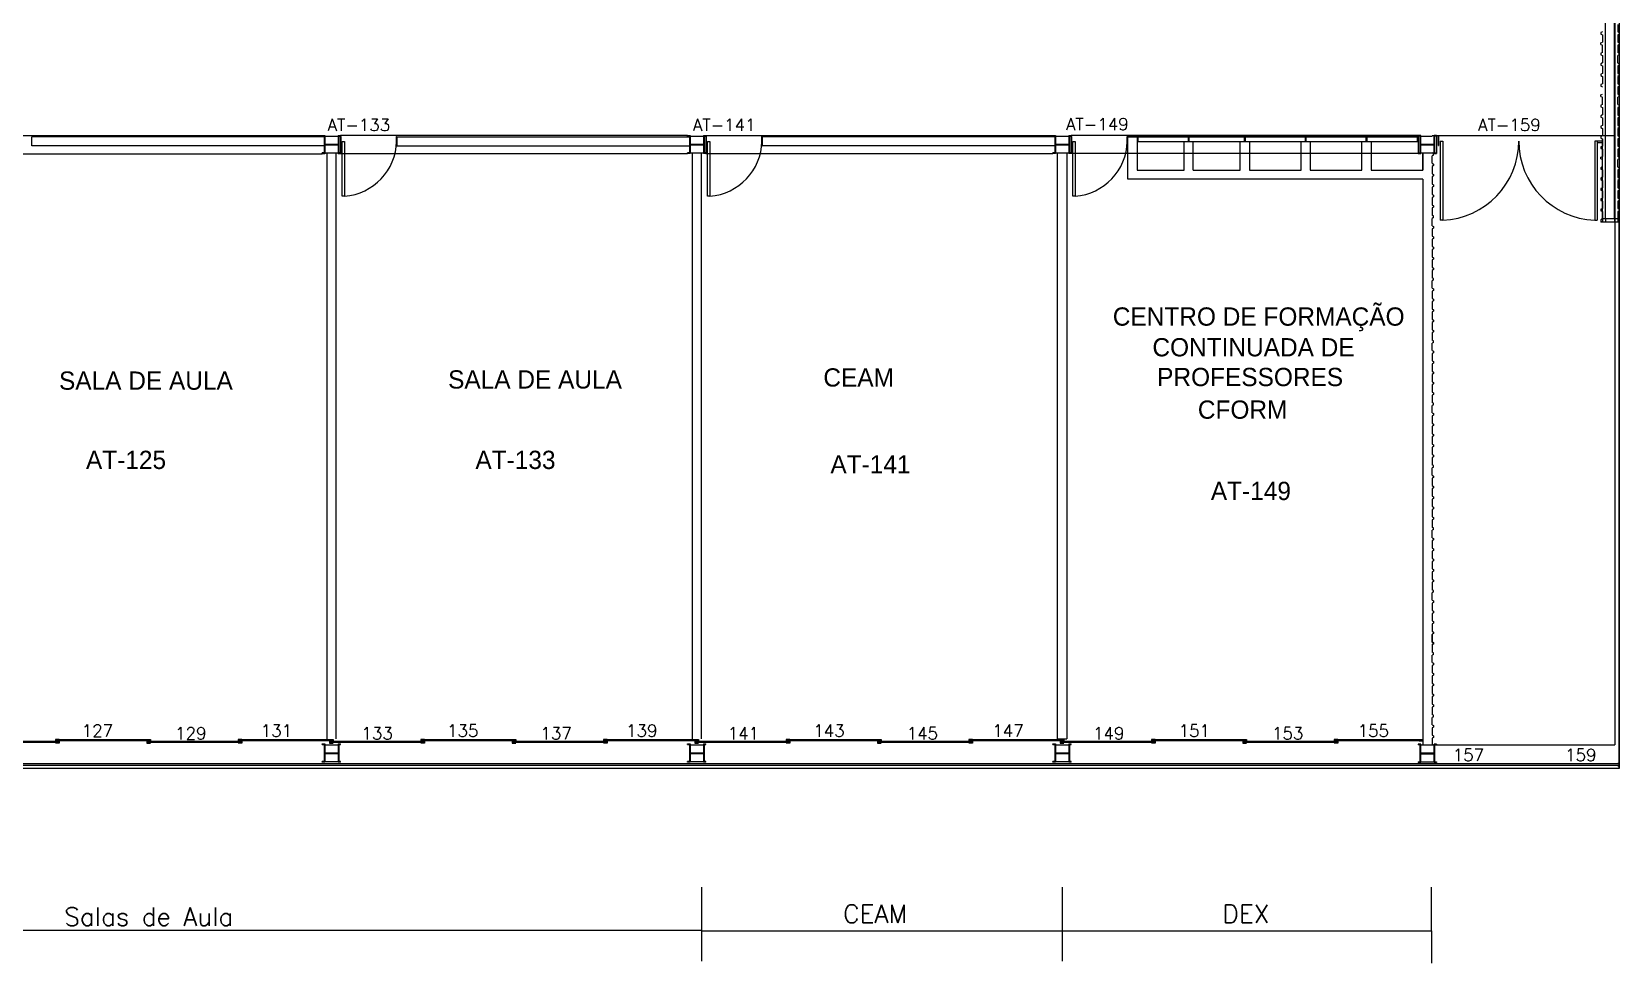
# Model space of a CAD drawing. Header units: millimetres. Extents: x 3509 to 3629, y 975 to 1006.
# Drawn here: x 3603.08 to 3629.16, y 975.06 to 990.36 of the extents above; entities that cross this region are included whole.
import ezdxf
from ezdxf.enums import TextEntityAlignment as Align

# ---------------------------------------------------------------- set-up
doc = ezdxf.new("R2010")
doc.units = ezdxf.units.MM
for name, color, linetype in [('3', 2, 'Continuous'), ('ENDEREÇO', 2, 'Continuous'), ('MATRIZ', 2, 'Continuous'), ('MATRIZ-1', 1, 'Continuous'), ('NMOD', 2, 'Continuous'), ('TEXTO-CENTRO-CUSTO', 2, 'Continuous')]:
    doc.layers.add(name, color=color, linetype=linetype)
doc.styles.add('FONTE', font='FONTE.shx', dxfattribs={"height": 0.4})
doc.styles.add('ROMANS', font='simplex.shx', dxfattribs={"height": 0.3})
doc.styles.add('UNB-100', font='simplex.shx', dxfattribs={"height": 0.2})
doc.dimstyles.new('1', dxfattribs={"dimtxt": 0.3, "dimasz": 0.18, "dimexe": 0.5, "dimexo": 1, "dimgap": 0.08, "dimtad": 1, "dimdec": 4, "dimzin": 12, "dimdsep": 46, "dimtxsty": 'ROMANS', "dimblk1": 'NONE', "dimblk2": 'NONE', "dimsah": 1, "dimcen": 0, "dimclrd": 2, "dimclre": 2, "dimclrt": 2, "dimadec": 0, "dimazin": 0, "dimtfac": 1, "dimtdec": 4, "dimtofl": 0, "dimtmove": 2, "dimatfit": 3, "dimldrblk": 'NONE', "dimfxl": 1, "dimtolj": 1, "dimtzin": 4, "dimarcsym": 0})

# ---------------------------------------------------------------- blocks, each defined once
blk = doc.blocks.new('*D24')
at = {"layer": 'DEFPOINTS', "color": 0, "linetype": 'Continuous', "transparency": 16777216}
for p in [(3595.931, 977.308), (3614.081, 977.308), (3595.931, 975.591)]:
    blk.add_point(p, dxfattribs=at)
at = {"layer": 'TEXTO-CENTRO-CUSTO', "color": 2, "linetype": 'Continuous', "lineweight": -2, "transparency": 16777216}
for p, q in [((3595.931, 976.308), (3595.931, 975.091)), ((3614.081, 976.308), (3614.081, 975.091)), ((3614.081, 975.591), (3595.931, 975.591))]:
    blk.add_line(p, q, dxfattribs=at)
at = {"layer": 'TEXTO-CENTRO-CUSTO', "color": 2, "linetype": 'Continuous', "transparency": 16777216, "insert": (3605.006, 975.821), "char_height": 0.3, "attachment_point": 5, "style": 'ROMANS'}
blk.add_mtext('\\A1;Salas de Aula', dxfattribs=at)
blk = doc.blocks.new('_NONE')
at = {"color": 0, "linetype": 'ByBlock'}
blk.add_circle((0, 0), 0.25, dxfattribs=at)

msp = doc.modelspace()

# ---------------------------------------------------------------- linework, layer by layer
msp.add_lwpolyline([(3508.85567, 1002.75329), (3629.15508, 1002.75329), (3629.15508, 978.25329), (3508.85567, 978.25329)], close=True)
at = {"layer": 'MATRIZ'}
for p, q in [((3603.08603, 988.48088), (3603.08603, 988.63088)), ((3607.88567, 988.63088), (3603.08603, 988.63088)), ((3607.88567, 988.48088), (3603.08603, 988.48088)), ((3607.85567, 988.64088), (3607.85567, 988.65288)), ((3607.85567, 988.65288), (3607.89767, 988.65288)), ((3607.85567, 988.64088), (3607.88567, 988.64088)), ((3607.88567, 988.64088), (3607.88567, 988.36488)), ((3607.89767, 988.65288), (3607.89767, 988.35288)), ((3607.89767, 988.64088), (3608.11367, 988.64088)), ((3607.89767, 988.50888), (3608.11367, 988.50888)), ((3607.89767, 988.49688), (3608.11367, 988.49688)), ((3608.11367, 988.65288), (3608.11367, 988.35288)), ((3608.11367, 988.65288), (3608.15567, 988.65288)), ((3608.12567, 988.64088), (3608.12567, 988.36488)), ((3608.12567, 988.64088), (3608.15567, 988.64088)), ((3608.15567, 988.64088), (3608.15567, 988.65288)), ((3608.15567, 988.64088), (3608.15567, 988.36488)), ((3608.16114, 988.47489), (3608.16114, 988.63489)), ((3608.16614, 988.63489), (3608.16114, 988.63489)), ((3608.16614, 988.47489), (3608.16114, 988.47489)), ((3608.16614, 988.47489), (3608.16614, 988.63489)), ((3608.18166, 988.55531), (3608.22166, 988.55531)), ((3608.18166, 987.65531), (3608.18166, 988.55531)), ((3608.22166, 988.55531), (3608.22166, 987.65531)), ((3609.08103, 988.63489), (3609.07603, 988.63489)), ((3609.07603, 988.47489), (3609.07603, 988.63489)), ((3609.08103, 988.47489), (3609.07603, 988.47489)), ((3609.08103, 988.47489), (3609.08103, 988.63489)), ((3609.08603, 988.63088), (3613.88567, 988.63088)), ((3609.08603, 988.48088), (3609.08603, 988.63088)), ((3609.08603, 988.48088), (3613.88567, 988.48088)), ((3613.85567, 988.64129), (3613.85567, 988.65329)), ((3613.85567, 988.65329), (3613.89767, 988.65329)), ((3613.85567, 988.64129), (3613.88567, 988.64129)), ((3613.88567, 988.64129), (3613.88567, 988.36529)), ((3613.89767, 988.65329), (3613.89767, 988.35329)), ((3613.89767, 988.64129), (3614.11367, 988.64129)), ((3613.89767, 988.50929), (3614.11367, 988.50929)), ((3613.89767, 988.49729), (3614.11367, 988.49729)), ((3614.11367, 988.65329), (3614.11367, 988.35329)), ((3614.11367, 988.65329), (3614.15567, 988.65329)), ((3614.12567, 988.64129), (3614.12567, 988.36529)), ((3614.12567, 988.64129), (3614.15567, 988.64129)), ((3614.15567, 988.64129), (3614.15567, 988.65329)), ((3614.15567, 988.64129), (3614.15567, 988.36529)), ((3614.16114, 988.47529), (3614.16114, 988.63529)), ((3614.16614, 988.63529), (3614.16114, 988.63529)), ((3614.16614, 988.47529), (3614.16114, 988.47529)), ((3614.16614, 988.47529), (3614.16614, 988.63529)), ((3614.18166, 988.55571), (3614.22166, 988.55571)), ((3614.18166, 987.65571), (3614.18166, 988.55571)), ((3614.22166, 988.55571), (3614.22166, 987.65571)), ((3615.08103, 988.63529), (3615.07603, 988.63529)), ((3615.07603, 988.47529), (3615.07603, 988.63529)), ((3615.08103, 988.47529), (3615.07603, 988.47529)), ((3615.08103, 988.47529), (3615.08103, 988.63529)), ((3615.08603, 988.48129), (3615.08603, 988.63129)), ((3619.88567, 988.63129), (3615.08603, 988.63129)), ((3619.88567, 988.48129), (3615.08603, 988.48129)), ((3619.85567, 988.64129), (3619.85567, 988.65329)), ((3619.85567, 988.65329), (3619.89767, 988.65329)), ((3619.85567, 988.64129), (3619.88567, 988.64129)), ((3619.88567, 988.64129), (3619.88567, 988.36529)), ((3619.89767, 988.65329), (3619.89767, 988.35329)), ((3619.89767, 988.64129), (3620.11367, 988.64129)), ((3619.89767, 988.50929), (3620.11367, 988.50929)), ((3619.89767, 988.49729), (3620.11367, 988.49729)), ((3620.11367, 988.65329), (3620.11367, 988.35329)), ((3620.11367, 988.65329), (3620.15567, 988.65329)), ((3620.12567, 988.64129), (3620.12567, 988.36529)), ((3620.12567, 988.64129), (3620.15567, 988.64129)), ((3620.15567, 988.64129), (3620.15567, 988.65329)), ((3620.15567, 988.64129), (3620.15567, 988.36529)), ((3620.16114, 988.47489), (3620.16114, 988.63489)), ((3620.16614, 988.63489), (3620.16114, 988.63489)), ((3620.16614, 988.47489), (3620.16114, 988.47489)), ((3620.16614, 988.47489), (3620.16614, 988.63489)), ((3620.18166, 988.55531), (3620.22166, 988.55531)), ((3620.18166, 987.65531), (3620.18166, 988.55531)), ((3620.22166, 988.55531), (3620.22166, 987.65531)), ((3621.08103, 988.63489), (3621.07603, 988.63489)), ((3621.07603, 988.47489), (3621.07603, 988.63489)), ((3621.08103, 988.47489), (3621.07603, 988.47489)), ((3621.08103, 988.47489), (3621.08103, 988.63489)), ((3621.08557, 988.64929), (3623.00067, 988.64929)), ((3621.08557, 988.62929), (3621.08557, 988.64929)), ((3621.08557, 988.62929), (3621.23557, 988.62929)), ((3621.08557, 987.93329), (3621.08557, 988.62929)), ((3621.08603, 988.48089), (3621.08603, 988.63089)), ((3621.25557, 988.62929), (3621.23557, 988.62929)), ((3621.23557, 988.62929), (3621.23557, 988.55429)), ((3621.23557, 988.62929), (3621.23557, 988.08329)), ((3621.23557, 988.62929), (3623.00067, 988.62929)), ((3621.23557, 988.55429), (3621.25557, 988.55429)), ((3621.25557, 988.55429), (3621.25557, 988.62929)), ((3621.25557, 988.55429), (3622.00812, 988.55429)), ((3622.00812, 988.55429), (3622.15812, 988.55429)), ((3622.00812, 988.08329), (3622.00812, 988.55429)), ((3622.09312, 988.62929), (3622.07312, 988.62929)), ((3622.07312, 988.62929), (3622.07312, 988.55429)), ((3622.07312, 988.55429), (3622.09312, 988.55429)), ((3622.09312, 988.55429), (3622.09312, 988.62929)), ((3622.15812, 988.55429), (3622.93067, 988.55429)), ((3622.15812, 988.08329), (3622.15812, 988.55429)), ((3622.93067, 988.55429), (3623.08067, 988.55429)), ((3622.93067, 988.08329), (3622.93067, 988.55429)), ((3623.01567, 988.62929), (3622.99567, 988.62929)), ((3622.99567, 988.62929), (3622.99567, 988.55429)), ((3622.99567, 988.55429), (3623.01567, 988.55429)), ((3623.00067, 988.62929), (3623.00067, 988.64929)), ((3623.01067, 988.62929), (3623.01067, 988.64929)), ((3623.01067, 988.64929), (3624.00067, 988.64929)), ((3623.01067, 988.62929), (3624.00067, 988.62929)), ((3623.01567, 988.55429), (3623.01567, 988.62929)), ((3623.08067, 988.55429), (3623.93054, 988.55429)), ((3623.08067, 988.55429), (3623.08067, 988.08329)), ((3623.93054, 988.55429), (3624.08054, 988.55429)), ((3623.93054, 988.08329), (3623.93054, 988.55429)), ((3624.01567, 988.62929), (3623.99567, 988.62929)), ((3623.99567, 988.62929), (3623.99567, 988.55429)), ((3623.99567, 988.55429), (3624.01567, 988.55429)), ((3624.00067, 988.62929), (3624.00067, 988.64929)), ((3624.01067, 988.62929), (3624.01067, 988.64929)), ((3624.01067, 988.64929), (3624.51067, 988.64929)), ((3624.01067, 988.62929), (3624.51067, 988.62929)), ((3624.01567, 988.55429), (3624.01567, 988.62929)), ((3624.08054, 988.55429), (3624.93067, 988.55429)), ((3624.08054, 988.55429), (3624.08054, 988.08329)), ((3624.51067, 988.64929), (3625.00267, 988.64929)), ((3624.51067, 988.62929), (3625.00267, 988.62929)), ((3624.93067, 988.55429), (3625.08067, 988.55429)), ((3624.93067, 988.08329), (3624.93067, 988.55429)), ((3625.01567, 988.62929), (3624.99567, 988.62929)), ((3624.99567, 988.62929), (3624.99567, 988.55429)), ((3624.99567, 988.55429), (3625.01567, 988.55429)), ((3625.00267, 988.62929), (3625.00267, 988.64929)), ((3625.00867, 988.62929), (3625.00867, 988.64929)), ((3625.00867, 988.64929), (3625.84567, 988.64929)), ((3625.00867, 988.62929), (3625.84567, 988.62929)), ((3625.01567, 988.55429), (3625.01567, 988.62929)), ((3625.08067, 988.55429), (3625.08067, 988.08329)), ((3625.08067, 988.55429), (3625.83567, 988.55429)), ((3625.85567, 988.62929), (3625.83567, 988.62929)), ((3625.83567, 988.62929), (3625.83567, 988.55429)), ((3625.83567, 988.55429), (3625.85567, 988.55429)), ((3625.84567, 988.64929), (3625.84567, 988.62929)), ((3625.89767, 988.65329), (3625.85567, 988.65329)), ((3625.85567, 988.65329), (3625.85567, 988.64129)), ((3625.88567, 988.64129), (3625.85567, 988.64129)), ((3625.85567, 988.64129), (3625.85567, 988.36529)), ((3625.85567, 988.55429), (3625.85567, 988.62929)), ((3625.88567, 988.36529), (3625.88567, 988.64129)), ((3625.89767, 988.35329), (3625.89767, 988.65329)), ((3625.89767, 988.64129), (3626.08067, 988.64129)), ((3625.89767, 988.50929), (3626.08067, 988.50929)), ((3625.89767, 988.49729), (3626.08067, 988.49729)), ((3607.88567, 988.36488), (3607.85567, 988.36488)), ((3607.85567, 988.35288), (3607.85567, 988.36488)), ((3607.89767, 988.35288), (3607.85567, 988.35288)), ((3607.89767, 988.36488), (3608.11367, 988.36488)), ((3607.93067, 988.36488), (3607.93067, 978.74441)), ((3608.08067, 978.74441), (3608.08067, 988.36488)), ((3608.15567, 988.35288), (3608.11367, 988.35288)), ((3608.15567, 988.36488), (3608.12567, 988.36488)), ((3608.15567, 988.35288), (3608.15567, 988.36488)), ((3613.88567, 988.36529), (3613.85567, 988.36529)), ((3613.85567, 988.35329), (3613.85567, 988.36529)), ((3613.89767, 988.35329), (3613.85567, 988.35329)), ((3613.89767, 988.36529), (3614.11367, 988.36529)), ((3613.93067, 988.36529), (3613.93067, 978.74441)), ((3614.08067, 978.74441), (3614.08067, 988.36529)), ((3614.15567, 988.35329), (3614.11367, 988.35329)), ((3614.15567, 988.36529), (3614.12567, 988.36529)), ((3614.15567, 988.35329), (3614.15567, 988.36529)), ((3619.88567, 988.36529), (3619.85567, 988.36529)), ((3619.85567, 988.35329), (3619.85567, 988.36529)), ((3619.89767, 988.35329), (3619.85567, 988.35329)), ((3619.89767, 988.36529), (3620.11367, 988.36529)), ((3619.93067, 978.74091), (3619.93067, 988.36529)), ((3620.08067, 988.36529), (3620.08067, 978.74091)), ((3620.15567, 988.35329), (3620.11367, 988.35329)), ((3620.15567, 988.36529), (3620.12567, 988.36529)), ((3620.15567, 988.35329), (3620.15567, 988.36529)), ((3625.85567, 988.36529), (3625.85567, 988.35329)), ((3625.85567, 988.36529), (3625.88567, 988.36529)), ((3625.85567, 988.35329), (3625.89767, 988.35329)), ((3625.89767, 988.36529), (3626.08067, 988.36529)), ((3625.93067, 988.36529), (3625.93067, 988.08329)), ((3625.93067, 988.36529), (3626.08067, 988.36529)), ((3625.93067, 988.08329), (3625.93067, 988.36129)), ((3625.93067, 987.93329), (3621.08557, 987.93329)), ((3621.23557, 988.08329), (3622.00812, 988.08329)), ((3622.15812, 988.08329), (3622.93067, 988.08329)), ((3623.08067, 988.08329), (3623.93054, 988.08329)), ((3624.08054, 988.08329), (3624.93067, 988.08329)), ((3625.08067, 988.08329), (3625.93067, 988.08329)), ((3625.93067, 987.93329), (3625.93067, 978.64563)), ((3608.22166, 987.65531), (3608.18166, 987.65531)), ((3614.22166, 987.65571), (3614.18166, 987.65571)), ((3620.22166, 987.65531), (3620.18166, 987.65531)), ((3626.08067, 986.60729), (3626.08067, 986.48649)), ((3626.08067, 984.72849), (3626.08067, 984.60769)), ((3619.93067, 978.74091), (3620.08067, 978.74091))]:
    msp.add_line(p, q, dxfattribs=at)
for centre in [(3608.15221, 988.57678), (3614.15221, 988.57718), (3620.15221, 988.57678)]:
    msp.add_arc(centre, 0.92408, 274.310497, 358.642288, dxfattribs=at)
at = {"layer": 'MATRIZ-1'}
for p, q in [((3628.93008, 987.28053), (3628.93008, 1002.59972)), ((3629.08008, 987.28053), (3629.08008, 1002.59972)), ((3628.88008, 990.35569), (3628.85508, 990.34319)), ((3628.85508, 990.34319), (3628.85508, 990.31819)), ((3628.85508, 990.31819), (3628.88008, 990.30569)), ((3628.88008, 990.30569), (3628.88008, 990.18489)), ((3629.13008, 990.47649), (3629.13008, 990.35569)), ((3629.13008, 990.35569), (3629.15508, 990.34319)), ((3629.15508, 990.31819), (3629.13008, 990.30569)), ((3629.13008, 990.30569), (3629.13008, 990.18489)), ((3629.15508, 990.34319), (3629.15508, 990.31819)), ((3628.85508, 990.17239), (3628.88008, 990.18489)), ((3628.85508, 990.14739), (3628.85508, 990.17239)), ((3628.85508, 990.14739), (3628.88008, 990.13489)), ((3628.88008, 990.01409), (3628.85508, 990.00159)), ((3628.85508, 990.00159), (3628.85508, 989.97659)), ((3628.85508, 989.97659), (3628.88008, 989.96409)), ((3628.88008, 990.01409), (3628.88008, 990.13489)), ((3628.88008, 989.96409), (3628.88008, 989.84363)), ((3629.13008, 990.18489), (3629.15508, 990.17239)), ((3629.15508, 990.14739), (3629.13008, 990.13489)), ((3629.13008, 990.13489), (3629.13008, 990.01409)), ((3629.15508, 990.00159), (3629.13008, 990.01409)), ((3629.15508, 989.97659), (3629.13008, 989.96409)), ((3629.13008, 989.84329), (3629.13008, 989.96409)), ((3629.15508, 990.17239), (3629.15508, 990.14739)), ((3629.15508, 989.97659), (3629.15508, 990.00159)), ((3628.88008, 989.84363), (3628.85508, 989.83113)), ((3628.85508, 989.83113), (3628.85508, 989.80613)), ((3628.85508, 989.80613), (3628.88008, 989.79363)), ((3628.88008, 989.79363), (3628.88008, 989.67249)), ((3629.13008, 989.84329), (3629.15508, 989.83079)), ((3629.15508, 989.80579), (3629.13008, 989.79329)), ((3629.13008, 989.79329), (3629.13008, 989.67283)), ((3629.15508, 989.83079), (3629.15508, 989.80579)), ((3628.88008, 989.67249), (3628.85508, 989.65999)), ((3628.85508, 989.65999), (3628.85508, 989.63499)), ((3628.85508, 989.63499), (3628.88008, 989.62249)), ((3628.88008, 989.50169), (3628.85508, 989.48919)), ((3628.85508, 989.48919), (3628.85508, 989.46419)), ((3628.85508, 989.46419), (3628.88008, 989.45169)), ((3628.88008, 989.62249), (3628.88008, 989.50169)), ((3629.13008, 989.67283), (3629.15508, 989.66033)), ((3629.15508, 989.63533), (3629.13008, 989.62283)), ((3629.13008, 989.62283), (3629.13008, 989.50169)), ((3629.13008, 989.50169), (3629.15508, 989.48919)), ((3629.15508, 989.46419), (3629.13008, 989.45169)), ((3629.13008, 989.45169), (3629.13008, 989.33089)), ((3629.15508, 989.66033), (3629.15508, 989.63533)), ((3629.15508, 989.48919), (3629.15508, 989.46419)), ((3628.85508, 989.31839), (3628.88008, 989.33089)), ((3628.85508, 989.29339), (3628.85508, 989.31839)), ((3628.85508, 989.29339), (3628.88008, 989.28089)), ((3628.88008, 989.16009), (3628.88008, 989.28089)), ((3629.15508, 989.31839), (3629.13008, 989.33089)), ((3629.15508, 989.29339), (3629.13008, 989.28089)), ((3629.13008, 989.16009), (3629.13008, 989.28089)), ((3629.15508, 989.29339), (3629.15508, 989.31839)), ((3628.88008, 989.16009), (3628.85508, 989.14759)), ((3628.85508, 989.14759), (3628.85508, 989.12259)), ((3628.85508, 989.12259), (3628.88008, 989.11009)), ((3628.88008, 988.98963), (3628.85508, 988.97713)), ((3628.85508, 988.97713), (3628.85508, 988.95213)), ((3628.85508, 988.95213), (3628.88008, 988.93963)), ((3628.88008, 989.11009), (3628.88008, 988.98963)), ((3628.88008, 988.93963), (3628.88008, 988.81849)), ((3629.13008, 989.16009), (3629.15508, 989.14759)), ((3629.15508, 989.12259), (3629.13008, 989.11009)), ((3629.13008, 989.11009), (3629.13008, 988.98963)), ((3629.13008, 988.98963), (3629.15508, 988.97713)), ((3629.15508, 988.95213), (3629.13008, 988.93963)), ((3629.13008, 988.93963), (3629.13008, 988.81849)), ((3629.15508, 989.14759), (3629.15508, 989.12259)), ((3629.15508, 988.97713), (3629.15508, 988.95213)), ((3628.88008, 988.81849), (3628.85508, 988.80599)), ((3628.85508, 988.80599), (3628.85508, 988.78099)), ((3628.85508, 988.78099), (3628.88008, 988.76849)), ((3628.88008, 988.76849), (3628.88008, 988.64769)), ((3629.13008, 988.81849), (3629.15508, 988.80599)), ((3629.15508, 988.78099), (3629.13008, 988.76849)), ((3629.13008, 988.76849), (3629.13008, 988.64769)), ((3629.15508, 988.80599), (3629.15508, 988.78099)), ((3602.15567, 988.65288), (3607.85567, 988.65288)), ((3613.85567, 988.65288), (3608.15567, 988.65288)), ((3614.15567, 988.65329), (3619.85567, 988.65329)), ((3625.85567, 988.65329), (3620.15567, 988.65329)), ((3626.08067, 988.65329), (3626.11367, 988.65329)), ((3626.08067, 988.50929), (3626.11367, 988.50929)), ((3626.08067, 988.49729), (3626.11367, 988.49729)), ((3626.15567, 988.65329), (3626.11367, 988.65329)), ((3626.11367, 988.35329), (3626.11367, 988.65329)), ((3626.12567, 988.36529), (3626.12567, 988.64129)), ((3626.15567, 988.64129), (3626.12567, 988.64129)), ((3626.15567, 988.65329), (3629.08567, 988.65329)), ((3626.15567, 988.65329), (3626.15567, 988.64129)), ((3626.15567, 988.64129), (3626.15567, 988.36529)), ((3626.1823, 988.63563), (3626.1873, 988.63563)), ((3626.1823, 988.63563), (3626.1823, 988.48563)), ((3626.1823, 988.48563), (3626.1873, 988.48563)), ((3626.1873, 988.63563), (3626.1873, 988.48563)), ((3628.88008, 988.64769), (3628.85508, 988.63519)), ((3628.85508, 988.63519), (3628.85508, 988.61019)), ((3628.85508, 988.61019), (3628.88008, 988.59769)), ((3628.88008, 988.47689), (3628.85508, 988.46439)), ((3628.85508, 988.46439), (3628.85508, 988.43939)), ((3628.85508, 988.43939), (3628.88008, 988.42689)), ((3628.88008, 988.59769), (3628.88008, 988.47689)), ((3628.88008, 987.28053), (3628.88008, 988.59769)), ((3628.88008, 988.42689), (3628.88008, 988.30609)), ((3629.13008, 988.64769), (3629.15508, 988.63519)), ((3629.15508, 988.61019), (3629.13008, 988.59769)), ((3629.13008, 988.59769), (3629.13008, 988.47689)), ((3629.13008, 988.47689), (3629.15508, 988.46439)), ((3629.15508, 988.43939), (3629.13008, 988.42689)), ((3629.13008, 988.42689), (3629.13008, 988.30609)), ((3629.15508, 988.63519), (3629.15508, 988.61019)), ((3629.15508, 988.46439), (3629.15508, 988.43939)), ((3602.15567, 988.35288), (3607.85567, 988.35288)), ((3613.85567, 988.35288), (3608.15567, 988.35288)), ((3614.15567, 988.35329), (3619.85567, 988.35329)), ((3625.85567, 988.35329), (3620.15567, 988.35329)), ((3626.10567, 988.35279), (3626.08067, 988.36529)), ((3626.08067, 988.36529), (3626.11367, 988.36529)), ((3626.10567, 988.32779), (3626.08067, 988.31529)), ((3626.08067, 988.19449), (3626.08067, 988.31529)), ((3626.08067, 988.14449), (3626.08067, 988.02404)), ((3626.10567, 988.32779), (3626.10567, 988.35279)), ((3626.11367, 988.35329), (3626.15567, 988.35329)), ((3626.12567, 988.36529), (3626.15567, 988.36529)), ((3626.15567, 988.36529), (3626.15567, 988.35329)), ((3628.85508, 988.29359), (3628.88008, 988.30609)), ((3628.85508, 988.26859), (3628.85508, 988.29359)), ((3628.85508, 988.26859), (3628.88008, 988.25609)), ((3628.88008, 988.13529), (3628.85508, 988.12279)), ((3628.88008, 988.13529), (3628.88008, 988.25609)), ((3629.15508, 988.29359), (3629.13008, 988.30609)), ((3629.15508, 988.26859), (3629.13008, 988.25609)), ((3629.13008, 988.13529), (3629.13008, 988.25609)), ((3629.13008, 988.13529), (3629.15508, 988.12279)), ((3629.15508, 988.26859), (3629.15508, 988.29359)), ((3626.08067, 988.02404), (3626.10567, 988.01154)), ((3626.10567, 987.98654), (3626.08067, 987.97404)), ((3626.08067, 987.97404), (3626.08067, 987.85289)), ((3626.10567, 988.01154), (3626.10567, 987.98654)), ((3628.85508, 988.12279), (3628.85508, 988.09779)), ((3628.85508, 988.09779), (3628.88008, 988.08529)), ((3628.88008, 987.96483), (3628.85508, 987.95233)), ((3628.85508, 987.95233), (3628.85508, 987.92733)), ((3628.85508, 987.92733), (3628.88008, 987.91483)), ((3628.88008, 988.08529), (3628.88008, 987.96483)), ((3628.88008, 987.91483), (3628.88008, 987.79369)), ((3629.15508, 988.09779), (3629.13008, 988.08529)), ((3629.13008, 988.08529), (3629.13008, 987.96483)), ((3629.13008, 987.96483), (3629.15508, 987.95233)), ((3629.15508, 987.92733), (3629.13008, 987.91483)), ((3629.13008, 987.91483), (3629.13008, 987.79369)), ((3629.15508, 988.12279), (3629.15508, 988.09779)), ((3629.15508, 987.95233), (3629.15508, 987.92733)), ((3626.08067, 987.85289), (3626.10567, 987.84039)), ((3626.10567, 987.81539), (3626.08067, 987.80289)), ((3626.08067, 987.80289), (3626.08067, 987.68209)), ((3626.08067, 987.63209), (3626.08067, 987.51129)), ((3626.10567, 987.84039), (3626.10567, 987.81539)), ((3628.88008, 987.79369), (3628.85508, 987.78119)), ((3628.85508, 987.78119), (3628.85508, 987.75619)), ((3628.85508, 987.75619), (3628.88008, 987.74369)), ((3628.88008, 987.62289), (3628.85508, 987.61039)), ((3628.88008, 987.74369), (3628.88008, 987.62289)), ((3629.13008, 987.79369), (3629.15508, 987.78119)), ((3629.15508, 987.75619), (3629.13008, 987.74369)), ((3629.13008, 987.74369), (3629.13008, 987.62289)), ((3629.13008, 987.62289), (3629.15508, 987.61039)), ((3629.15508, 987.78119), (3629.15508, 987.75619)), ((3626.08067, 987.46129), (3626.08067, 987.34049)), ((3628.85508, 987.61039), (3628.85508, 987.58539)), ((3628.85508, 987.58539), (3628.88008, 987.57289)), ((3628.88008, 987.45209), (3628.85508, 987.43959)), ((3628.85508, 987.43959), (3628.85508, 987.41459)), ((3628.85508, 987.41459), (3628.88008, 987.40209)), ((3628.88008, 987.57289), (3628.88008, 987.45209)), ((3628.88008, 987.40209), (3628.88008, 987.28129)), ((3629.15508, 987.58539), (3629.13008, 987.57289)), ((3629.13008, 987.57289), (3629.13008, 987.45209)), ((3629.13008, 987.45209), (3629.15508, 987.43959)), ((3629.15508, 987.41459), (3629.13008, 987.40209)), ((3629.13008, 987.40209), (3629.13008, 987.28129)), ((3629.15508, 987.61039), (3629.15508, 987.58539)), ((3629.15508, 987.43959), (3629.15508, 987.41459)), ((3626.10567, 987.32799), (3626.08067, 987.34049)), ((3626.10567, 987.30299), (3626.08067, 987.29049)), ((3626.08067, 987.16969), (3626.08067, 987.29049)), ((3626.08067, 987.11969), (3626.08067, 986.99924)), ((3626.10567, 987.30299), (3626.10567, 987.32799)), ((3628.88008, 987.28129), (3628.85508, 987.26879)), ((3628.85508, 987.26879), (3628.85508, 987.24379)), ((3628.85508, 987.25153), (3628.85508, 987.23053)), ((3628.85508, 987.24379), (3628.88008, 987.23129)), ((3629.15508, 987.23053), (3628.85508, 987.23053)), ((3628.88008, 987.28053), (3628.88008, 987.23053)), ((3628.93008, 987.28053), (3628.88008, 987.28053)), ((3629.08008, 987.28053), (3628.93008, 987.28053)), ((3628.93008, 987.28053), (3628.93008, 987.23053)), ((3629.08008, 987.28053), (3629.08008, 987.23053)), ((3629.13008, 987.28053), (3629.08008, 987.28053)), ((3629.13008, 987.28129), (3629.15508, 987.26879)), ((3629.13008, 987.28129), (3629.13008, 987.23053)), ((3629.15508, 987.24379), (3629.13008, 987.23129)), ((3629.15508, 987.26879), (3629.15508, 987.24379)), ((3629.15508, 987.25153), (3629.15508, 987.23053)), ((3629.15508, 978.25329), (3629.15508, 987.23053)), ((3626.08067, 986.99924), (3626.10567, 986.98674)), ((3626.10567, 986.96174), (3626.08067, 986.94924)), ((3626.08067, 986.94924), (3626.08067, 986.82809)), ((3626.10567, 986.98674), (3626.10567, 986.96174)), ((3626.08067, 986.82809), (3626.10567, 986.81559)), ((3626.10567, 986.79059), (3626.08067, 986.77809)), ((3626.08067, 986.77809), (3626.08067, 986.65729)), ((3626.10567, 986.81559), (3626.10567, 986.79059)), ((3626.08067, 986.43649), (3626.08067, 986.31569)), ((3626.10567, 986.30319), (3626.08067, 986.31569)), ((3626.10567, 986.27819), (3626.08067, 986.26569)), ((3626.08067, 986.14489), (3626.08067, 986.26569)), ((3626.08067, 986.09489), (3626.08067, 985.97444)), ((3626.10567, 986.27819), (3626.10567, 986.30319)), ((3626.08067, 985.97444), (3626.10567, 985.96194)), ((3626.10567, 985.93694), (3626.08067, 985.92444)), ((3626.08067, 985.92444), (3626.08067, 985.80329)), ((3626.08067, 985.80329), (3626.10567, 985.79079)), ((3626.10567, 985.96194), (3626.10567, 985.93694)), ((3626.10567, 985.79079), (3626.10567, 985.76579)), ((3626.10567, 985.76579), (3626.08067, 985.75329)), ((3626.08067, 985.75329), (3626.08067, 985.63249)), ((3626.08067, 985.58249), (3626.08067, 985.46169)), ((3626.08067, 985.41169), (3626.08067, 985.29089)), ((3626.10567, 985.27839), (3626.08067, 985.29089)), ((3626.10567, 985.25339), (3626.10567, 985.27839)), ((3626.10567, 985.25339), (3626.08067, 985.24089)), ((3626.08067, 985.12009), (3626.08067, 985.24089)), ((3626.08067, 985.07009), (3626.08067, 984.94963)), ((3626.08067, 984.94963), (3626.10567, 984.93713)), ((3626.10567, 984.91213), (3626.08067, 984.89963)), ((3626.08067, 984.89963), (3626.08067, 984.77849)), ((3626.08067, 984.77849), (3626.10567, 984.76599)), ((3626.10567, 984.93713), (3626.10567, 984.91213)), ((3626.10567, 984.76599), (3626.10567, 984.74099)), ((3626.10567, 984.74099), (3626.08067, 984.72849)), ((3626.08067, 984.55769), (3626.08067, 984.43689)), ((3626.08067, 984.38689), (3626.08067, 984.26609)), ((3626.10567, 984.25359), (3626.08067, 984.26609)), ((3626.10567, 984.22859), (3626.08067, 984.21609)), ((3626.10567, 984.22859), (3626.10567, 984.25359)), ((3626.08067, 984.09529), (3626.08067, 984.21609)), ((3626.08067, 984.04529), (3626.08067, 983.92483)), ((3626.08067, 983.92483), (3626.10567, 983.91233)), ((3626.10567, 983.88733), (3626.08067, 983.87483)), ((3626.08067, 983.87483), (3626.08067, 983.75369)), ((3626.08067, 983.75369), (3626.10567, 983.74119)), ((3626.10567, 983.71619), (3626.08067, 983.70369)), ((3626.08067, 983.70369), (3626.08067, 983.58289)), ((3626.10567, 983.91233), (3626.10567, 983.88733)), ((3626.10567, 983.74119), (3626.10567, 983.71619)), ((3626.08067, 983.53289), (3626.08067, 983.41209)), ((3626.08067, 983.36209), (3626.08067, 983.24129)), ((3626.10567, 983.22879), (3626.08067, 983.24129)), ((3626.10567, 983.20379), (3626.08067, 983.19129)), ((3626.08067, 983.07049), (3626.08067, 983.19129)), ((3626.10567, 983.20379), (3626.10567, 983.22879)), ((3626.08067, 983.02049), (3626.08067, 982.90003)), ((3626.08067, 982.90003), (3626.10567, 982.88753)), ((3626.10567, 982.86253), (3626.08067, 982.85003)), ((3626.08067, 982.85003), (3626.08067, 982.72889)), ((3626.08067, 982.72889), (3626.10567, 982.71639)), ((3626.10567, 982.69139), (3626.08067, 982.67889)), ((3626.08067, 982.67889), (3626.08067, 982.55809)), ((3626.10567, 982.88753), (3626.10567, 982.86253)), ((3626.10567, 982.71639), (3626.10567, 982.69139)), ((3626.08067, 982.50809), (3626.08067, 982.38729)), ((3626.08067, 982.33729), (3626.08067, 982.21649)), ((3626.10567, 982.20399), (3626.08067, 982.21649)), ((3626.10567, 982.17899), (3626.08067, 982.16649)), ((3626.08067, 982.04569), (3626.08067, 982.16649)), ((3626.10567, 982.17899), (3626.10567, 982.20399)), ((3626.08067, 982.04569), (3626.10567, 982.03319)), ((3626.10567, 982.00819), (3626.08067, 981.99569)), ((3626.08067, 981.99569), (3626.08067, 981.87523)), ((3626.10567, 982.03319), (3626.10567, 982.00819)), ((3626.08067, 981.87523), (3626.10567, 981.86273)), ((3626.10567, 981.83773), (3626.08067, 981.82523)), ((3626.08067, 981.82523), (3626.08067, 981.70409)), ((3626.08067, 981.70409), (3626.10567, 981.69159)), ((3626.10567, 981.66659), (3626.08067, 981.65409)), ((3626.08067, 981.65409), (3626.08067, 981.53329)), ((3626.10567, 981.86273), (3626.10567, 981.83773)), ((3626.10567, 981.69159), (3626.10567, 981.66659)), ((3626.08067, 981.53329), (3626.10567, 981.52079)), ((3626.10567, 981.49579), (3626.08067, 981.48329)), ((3626.08067, 981.48329), (3626.08067, 981.36249)), ((3626.08067, 981.36249), (3626.10567, 981.34999)), ((3626.10567, 981.52079), (3626.10567, 981.49579)), ((3626.10567, 981.32499), (3626.08067, 981.31249)), ((3626.08067, 981.31249), (3626.08067, 981.19169)), ((3626.10567, 981.17919), (3626.08067, 981.19169)), ((3626.10567, 981.15419), (3626.08067, 981.14169)), ((3626.08067, 981.02089), (3626.08067, 981.14169)), ((3626.10567, 981.34999), (3626.10567, 981.32499)), ((3626.10567, 981.15419), (3626.10567, 981.17919)), ((3626.08067, 981.02089), (3626.10567, 981.00839)), ((3626.10567, 980.98339), (3626.08067, 980.97089)), ((3626.08067, 980.97089), (3626.08067, 980.85043)), ((3626.08067, 980.85043), (3626.10567, 980.83793)), ((3626.10567, 981.00839), (3626.10567, 980.98339)), ((3626.10567, 980.83793), (3626.10567, 980.81293)), ((3626.10567, 980.81293), (3626.08067, 980.80043)), ((3626.08067, 980.80043), (3626.08067, 980.67929)), ((3626.08067, 980.67929), (3626.10567, 980.66679)), ((3626.10567, 980.64179), (3626.08067, 980.62929)), ((3626.08067, 980.62929), (3626.08067, 980.50849)), ((3626.10567, 980.66679), (3626.10567, 980.64179)), ((3626.08008, 980.45449), (3626.08008, 980.33369)), ((3626.08008, 980.33369), (3626.10508, 980.32119)), ((3626.08067, 980.50849), (3626.10567, 980.49599)), ((3626.10567, 980.47099), (3626.08067, 980.45849)), ((3626.08067, 980.45849), (3626.08067, 980.33769)), ((3626.08067, 980.33769), (3626.10567, 980.32519)), ((3626.10508, 980.32119), (3626.10508, 980.29619)), ((3626.10567, 980.49599), (3626.10567, 980.47099)), ((3626.10567, 980.32519), (3626.10567, 980.30019)), ((3626.10508, 980.29619), (3626.08008, 980.28369)), ((3626.10567, 980.30019), (3626.08067, 980.28769)), ((3626.08067, 980.28769), (3626.08067, 980.16689)), ((3626.10567, 980.15439), (3626.08067, 980.16689)), ((3626.10567, 980.12939), (3626.08067, 980.11689)), ((3626.08067, 979.99609), (3626.08067, 980.11689)), ((3626.10567, 980.12939), (3626.10567, 980.15439)), ((3626.08067, 979.99609), (3626.10567, 979.98359)), ((3626.10567, 979.95859), (3626.08067, 979.94609)), ((3626.08067, 979.94609), (3626.08067, 979.82563)), ((3626.08067, 979.82563), (3626.10567, 979.81313)), ((3626.10567, 979.98359), (3626.10567, 979.95859)), ((3626.10567, 979.81313), (3626.10567, 979.78813)), ((3626.10567, 979.78813), (3626.08067, 979.77563)), ((3626.08067, 979.77563), (3626.08067, 979.65449)), ((3626.08067, 979.65449), (3626.10567, 979.64199)), ((3626.10567, 979.61699), (3626.08067, 979.60449)), ((3626.08067, 979.60449), (3626.08067, 979.48369)), ((3626.10567, 979.64199), (3626.10567, 979.61699)), ((3626.08067, 979.48369), (3626.10567, 979.47119)), ((3626.10567, 979.44619), (3626.08067, 979.43369)), ((3626.08067, 979.43369), (3626.08067, 979.31289)), ((3626.08067, 979.31289), (3626.10567, 979.30039)), ((3626.10567, 979.27539), (3626.08067, 979.26289)), ((3626.10567, 979.47119), (3626.10567, 979.44619)), ((3626.10567, 979.30039), (3626.10567, 979.27539)), ((3626.08067, 979.26289), (3626.08067, 979.14209)), ((3626.10567, 979.12959), (3626.08067, 979.14209)), ((3626.10567, 979.10459), (3626.08067, 979.09209)), ((3626.08067, 978.97129), (3626.08067, 979.09209)), ((3626.10567, 979.10459), (3626.10567, 979.12959)), ((3626.08067, 978.97129), (3626.10567, 978.95879)), ((3626.10567, 978.93379), (3626.08067, 978.92129)), ((3626.08067, 978.92129), (3626.08067, 978.80083)), ((3626.08067, 978.80083), (3626.10567, 978.78833)), ((3626.10567, 978.76333), (3626.08067, 978.75083)), ((3626.08067, 978.75083), (3626.08067, 978.64563)), ((3626.10567, 978.95879), (3626.10567, 978.93379)), ((3626.10567, 978.78833), (3626.10567, 978.76333)), ((3603.52867, 978.69531), (3601.98267, 978.69531)), ((3603.52867, 978.67931), (3601.98267, 978.67931)), ((3603.47567, 978.73231), (3603.47567, 978.70231)), ((3603.53567, 978.73231), (3603.47567, 978.73231)), ((3603.47567, 978.70231), (3603.53567, 978.70231)), ((3603.53567, 978.67231), (3603.47567, 978.67231)), ((3603.48267, 978.70931), (3603.48267, 978.72531)), ((3605.02867, 978.72531), (3603.48267, 978.72531)), ((3605.02867, 978.70931), (3603.48267, 978.70931)), ((3603.52867, 978.69531), (3603.52867, 978.67931)), ((3603.53567, 978.70231), (3603.53567, 978.67231)), ((3604.97567, 978.73231), (3605.03567, 978.73231)), ((3604.97567, 978.70231), (3604.97567, 978.67231)), ((3605.03567, 978.70231), (3604.97567, 978.70231)), ((3604.97567, 978.67231), (3605.03567, 978.67231)), ((3606.52867, 978.69531), (3604.98267, 978.69531)), ((3604.98267, 978.69531), (3604.98267, 978.67931)), ((3606.52867, 978.67931), (3604.98267, 978.67931)), ((3605.02867, 978.70931), (3605.02867, 978.72531)), ((3605.03567, 978.73231), (3605.03567, 978.70231)), ((3606.47567, 978.73231), (3606.47567, 978.70231)), ((3606.53567, 978.73231), (3606.47567, 978.73231)), ((3606.47567, 978.70231), (3606.53567, 978.70231)), ((3606.53567, 978.67231), (3606.47567, 978.67231)), ((3606.48267, 978.70931), (3606.48267, 978.72531)), ((3608.02867, 978.72531), (3606.48267, 978.72531)), ((3608.02867, 978.70931), (3606.48267, 978.70931)), ((3606.52867, 978.69531), (3606.52867, 978.67931)), ((3606.53567, 978.70231), (3606.53567, 978.67231)), ((3607.85567, 978.65806), (3607.89767, 978.65806)), ((3607.85567, 978.64606), (3607.85567, 978.65806)), ((3607.85567, 978.64606), (3607.88567, 978.64606)), ((3607.88567, 978.64606), (3607.88567, 978.37006)), ((3607.89767, 978.65806), (3607.89767, 978.35806)), ((3607.89767, 978.64563), (3608.11367, 978.64563)), ((3607.89767, 978.51406), (3608.11367, 978.51406)), ((3607.89767, 978.50206), (3608.11367, 978.50206)), ((3607.97567, 978.73231), (3608.03567, 978.73231)), ((3607.97567, 978.70231), (3607.97567, 978.67231)), ((3608.03567, 978.70231), (3607.97567, 978.70231)), ((3607.97567, 978.67231), (3608.03567, 978.67231)), ((3609.52867, 978.69531), (3607.98267, 978.69531)), ((3607.98267, 978.69531), (3607.98267, 978.67931)), ((3607.98267, 978.69531), (3607.98267, 978.67931)), ((3609.52867, 978.67931), (3607.98267, 978.67931)), ((3608.02867, 978.70931), (3608.02867, 978.72531)), ((3608.03567, 978.73231), (3608.03567, 978.70231)), ((3608.11367, 978.65806), (3608.11367, 978.35806)), ((3608.11367, 978.65806), (3608.15567, 978.65806)), ((3608.12567, 978.64606), (3608.15567, 978.64606)), ((3608.12567, 978.64606), (3608.12567, 978.37006)), ((3608.15567, 978.64606), (3608.15567, 978.65806)), ((3609.47567, 978.73231), (3609.47567, 978.70231)), ((3609.53567, 978.73231), (3609.47567, 978.73231)), ((3609.47567, 978.70231), (3609.53567, 978.70231)), ((3609.53567, 978.67231), (3609.47567, 978.67231)), ((3611.02867, 978.72531), (3609.48267, 978.72531)), ((3609.48267, 978.70931), (3609.48267, 978.72531)), ((3611.02867, 978.70931), (3609.48267, 978.70931)), ((3609.52867, 978.69531), (3609.52867, 978.67931)), ((3609.53567, 978.70231), (3609.53567, 978.67231)), ((3610.97567, 978.73231), (3611.03567, 978.73231)), ((3610.97567, 978.70231), (3610.97567, 978.67231)), ((3611.03567, 978.70231), (3610.97567, 978.70231)), ((3610.97567, 978.67231), (3611.03567, 978.67231)), ((3610.98267, 978.69531), (3610.98267, 978.67931)), ((3612.52867, 978.69531), (3610.98267, 978.69531)), ((3612.52867, 978.67931), (3610.98267, 978.67931)), ((3611.02867, 978.70931), (3611.02867, 978.72531)), ((3611.03567, 978.73231), (3611.03567, 978.70231)), ((3612.47567, 978.73231), (3612.47567, 978.70231)), ((3612.53567, 978.73231), (3612.47567, 978.73231)), ((3612.47567, 978.70231), (3612.53567, 978.70231)), ((3612.53567, 978.67231), (3612.47567, 978.67231)), ((3614.02867, 978.72531), (3612.48267, 978.72531)), ((3612.48267, 978.70931), (3612.48267, 978.72531)), ((3614.02867, 978.70931), (3612.48267, 978.70931)), ((3612.52867, 978.69531), (3612.52867, 978.67931)), ((3612.53567, 978.70231), (3612.53567, 978.67231)), ((3613.85567, 978.65806), (3613.89767, 978.65806)), ((3613.85567, 978.64606), (3613.85567, 978.65806)), ((3613.85567, 978.64606), (3613.88567, 978.64606)), ((3613.88567, 978.64606), (3613.88567, 978.37006)), ((3613.89767, 978.65806), (3613.89767, 978.35806)), ((3613.89767, 978.64563), (3614.11367, 978.64563)), ((3613.89767, 978.51406), (3614.11367, 978.51406)), ((3613.89767, 978.50206), (3614.11367, 978.50206)), ((3613.97567, 978.73231), (3614.03567, 978.73231)), ((3613.97567, 978.70231), (3613.97567, 978.67231)), ((3614.03567, 978.70231), (3613.97567, 978.70231)), ((3613.97567, 978.67231), (3614.03567, 978.67231)), ((3615.52867, 978.69531), (3613.98267, 978.69531)), ((3613.98267, 978.69531), (3613.98267, 978.67931)), ((3613.98267, 978.69531), (3613.98267, 978.67931)), ((3615.52867, 978.67931), (3613.98267, 978.67931)), ((3614.02867, 978.70931), (3614.02867, 978.72531)), ((3614.03567, 978.73231), (3614.03567, 978.70231)), ((3614.11367, 978.65806), (3614.11367, 978.35806)), ((3614.11367, 978.65806), (3614.15567, 978.65806)), ((3614.12567, 978.64606), (3614.15567, 978.64606)), ((3614.12567, 978.64606), (3614.12567, 978.37006)), ((3614.15567, 978.64606), (3614.15567, 978.65806)), ((3615.47567, 978.73231), (3615.47567, 978.70231)), ((3615.53567, 978.73231), (3615.47567, 978.73231)), ((3615.47567, 978.70231), (3615.53567, 978.70231)), ((3615.53567, 978.67231), (3615.47567, 978.67231)), ((3617.02867, 978.72531), (3615.48267, 978.72531)), ((3615.48267, 978.70931), (3615.48267, 978.72531)), ((3617.02867, 978.70931), (3615.48267, 978.70931)), ((3615.52867, 978.69531), (3615.52867, 978.67931)), ((3615.53567, 978.70231), (3615.53567, 978.67231)), ((3616.97567, 978.73231), (3617.03567, 978.73231)), ((3616.97567, 978.70231), (3616.97567, 978.67231)), ((3617.03567, 978.70231), (3616.97567, 978.70231)), ((3616.97567, 978.67231), (3617.03567, 978.67231)), ((3616.98267, 978.69531), (3616.98267, 978.67931)), ((3618.52867, 978.69531), (3616.98267, 978.69531)), ((3618.52867, 978.67931), (3616.98267, 978.67931)), ((3617.02867, 978.70931), (3617.02867, 978.72531)), ((3617.03567, 978.73231), (3617.03567, 978.70231)), ((3618.47567, 978.73231), (3618.47567, 978.70231)), ((3618.53567, 978.73231), (3618.47567, 978.73231)), ((3618.47567, 978.70231), (3618.53567, 978.70231)), ((3618.53567, 978.67231), (3618.47567, 978.67231)), ((3620.02867, 978.72531), (3618.48267, 978.72531)), ((3618.48267, 978.70931), (3618.48267, 978.72531)), ((3620.02867, 978.70931), (3618.48267, 978.70931)), ((3618.52867, 978.69531), (3618.52867, 978.67931)), ((3618.53567, 978.70231), (3618.53567, 978.67231)), ((3619.85567, 978.65806), (3619.89767, 978.65806)), ((3619.85567, 978.64606), (3619.85567, 978.65806)), ((3619.85567, 978.64606), (3619.88567, 978.64606)), ((3619.88567, 978.64606), (3619.88567, 978.37006)), ((3619.89767, 978.65806), (3619.89767, 978.35806)), ((3619.89767, 978.64563), (3620.11367, 978.64563)), ((3619.89767, 978.51406), (3620.11367, 978.51406)), ((3619.89767, 978.50206), (3620.11367, 978.50206)), ((3619.97567, 978.73231), (3620.03567, 978.73231)), ((3619.97567, 978.70231), (3619.97567, 978.67231)), ((3620.03567, 978.70231), (3619.97567, 978.70231)), ((3619.97567, 978.67231), (3620.03567, 978.67231)), ((3619.98267, 978.69531), (3619.98267, 978.67931)), ((3619.98267, 978.69531), (3619.98267, 978.67931)), ((3621.52867, 978.69531), (3619.98267, 978.69531)), ((3621.52867, 978.67931), (3619.98267, 978.67931)), ((3620.02867, 978.70931), (3620.02867, 978.72531)), ((3620.03567, 978.73231), (3620.03567, 978.70231)), ((3620.11367, 978.65806), (3620.11367, 978.35806)), ((3620.11367, 978.65806), (3620.15567, 978.65806)), ((3620.12567, 978.64606), (3620.15567, 978.64606)), ((3620.12567, 978.64606), (3620.12567, 978.37006)), ((3620.15567, 978.64606), (3620.15567, 978.65806)), ((3621.47567, 978.73231), (3621.47567, 978.70231)), ((3621.53567, 978.73231), (3621.47567, 978.73231)), ((3621.47567, 978.70231), (3621.53567, 978.70231)), ((3621.53567, 978.67231), (3621.47567, 978.67231)), ((3623.02867, 978.72531), (3621.48267, 978.72531)), ((3621.48267, 978.70931), (3621.48267, 978.72531)), ((3623.02867, 978.70931), (3621.48267, 978.70931)), ((3621.52867, 978.69531), (3621.52867, 978.67931)), ((3621.53567, 978.70231), (3621.53567, 978.67231)), ((3622.97567, 978.73231), (3623.03567, 978.73231)), ((3622.97567, 978.70231), (3622.97567, 978.67231)), ((3623.03567, 978.70231), (3622.97567, 978.70231)), ((3622.97567, 978.67231), (3623.03567, 978.67231)), ((3624.52867, 978.69531), (3622.98267, 978.69531)), ((3622.98267, 978.69531), (3622.98267, 978.67931)), ((3624.52867, 978.67931), (3622.98267, 978.67931)), ((3623.02867, 978.70931), (3623.02867, 978.72531)), ((3623.03567, 978.73231), (3623.03567, 978.70231)), ((3624.47567, 978.73231), (3624.47567, 978.70231)), ((3624.53567, 978.73231), (3624.47567, 978.73231)), ((3624.47567, 978.70231), (3624.53567, 978.70231)), ((3624.53567, 978.67231), (3624.47567, 978.67231)), ((3625.92164, 978.72531), (3624.48267, 978.72531)), ((3624.48267, 978.70931), (3624.48267, 978.72531)), ((3625.92164, 978.70931), (3624.48267, 978.70931)), ((3624.52867, 978.69531), (3624.52867, 978.67931)), ((3624.53567, 978.70231), (3624.53567, 978.67231)), ((3625.89767, 978.65329), (3625.85567, 978.65329)), ((3625.85567, 978.65329), (3625.85567, 978.64129)), ((3625.88567, 978.64129), (3625.85567, 978.64129)), ((3625.86864, 978.73231), (3625.92864, 978.73231)), ((3625.92864, 978.70231), (3625.86864, 978.70231)), ((3625.88567, 978.36529), (3625.88567, 978.64129)), ((3625.89767, 978.35329), (3625.89767, 978.65329)), ((3625.89767, 978.64563), (3626.11367, 978.64563)), ((3625.89767, 978.50929), (3626.11367, 978.50929)), ((3625.89767, 978.49729), (3626.11367, 978.49729)), ((3625.92164, 978.72531), (3625.92164, 978.70931)), ((3625.92864, 978.73231), (3625.92864, 978.70231)), ((3626.11367, 978.35329), (3626.11367, 978.65329)), ((3626.15567, 978.65329), (3626.11367, 978.65329)), ((3626.12567, 978.36529), (3626.12567, 978.64129)), ((3626.15567, 978.64129), (3626.12567, 978.64129)), ((3626.15567, 978.65329), (3626.15567, 978.64129)), ((3629.15508, 978.25329), (3508.85567, 978.25329)), ((3629.15567, 978.33329), (3594.50479, 978.33329)), ((3629.15567, 978.30329), (3594.50479, 978.30329)), ((3607.85567, 978.35806), (3607.85567, 978.37006)), ((3607.88567, 978.37006), (3607.85567, 978.37006)), ((3607.89767, 978.35806), (3607.85567, 978.35806)), ((3607.89767, 978.36963), (3608.11367, 978.36963)), ((3608.15567, 978.35806), (3608.11367, 978.35806)), ((3608.15567, 978.37006), (3608.12567, 978.37006)), ((3608.15567, 978.35806), (3608.15567, 978.37006)), ((3613.85567, 978.35806), (3613.85567, 978.37006)), ((3613.88567, 978.37006), (3613.85567, 978.37006)), ((3613.89767, 978.35806), (3613.85567, 978.35806)), ((3613.89767, 978.36963), (3614.11367, 978.36963)), ((3614.15567, 978.35806), (3614.11367, 978.35806)), ((3614.15567, 978.37006), (3614.12567, 978.37006)), ((3614.15567, 978.35806), (3614.15567, 978.37006)), ((3619.85567, 978.35806), (3619.85567, 978.37006)), ((3619.88567, 978.37006), (3619.85567, 978.37006)), ((3619.89767, 978.35806), (3619.85567, 978.35806)), ((3619.89767, 978.36963), (3620.11367, 978.36963)), ((3620.15567, 978.35806), (3620.11367, 978.35806)), ((3620.15567, 978.37006), (3620.12567, 978.37006)), ((3620.15567, 978.35806), (3620.15567, 978.37006)), ((3625.85567, 978.36529), (3625.85567, 978.35329)), ((3625.85567, 978.36529), (3625.88567, 978.36529)), ((3625.85567, 978.35329), (3625.89767, 978.35329)), ((3625.89767, 978.36529), (3626.11367, 978.36529)), ((3626.11367, 978.35329), (3626.15567, 978.35329)), ((3626.12567, 978.36529), (3626.15567, 978.36529)), ((3626.15567, 978.36529), (3626.15567, 978.35329)), ((3629.15508, 978.29183), (3629.13008, 978.29183)), ((3629.13067, 978.34183), (3629.15567, 978.34183)), ((3629.15567, 978.34183), (3629.15567, 978.29183))]:
    msp.add_line(p, q, dxfattribs=at)
at = {"layer": 'MATRIZ-1', "color": 1}
for p, q in [((3629.08074, 992.37529), (3629.08074, 978.64563)), ((3626.2166, 988.56063), (3626.2566, 988.56063)), ((3626.2166, 988.56063), (3626.2166, 987.26075)), ((3626.2566, 988.56063), (3626.2566, 987.26075)), ((3628.79358, 988.56063), (3628.75358, 988.56063)), ((3628.75358, 988.56063), (3628.75358, 987.26075)), ((3628.79358, 988.56063), (3628.79358, 987.26075)), ((3628.88008, 988.56076), (3628.79534, 988.56076)), ((3628.79534, 988.56076), (3628.79534, 988.53076)), ((3628.88008, 988.53076), (3628.79534, 988.53076)), ((3626.2566, 987.26075), (3626.2166, 987.26075)), ((3628.75358, 987.26075), (3628.79358, 987.26075)), ((3626.08067, 978.64563), (3629.08074, 978.64563))]:
    msp.add_line(p, q, dxfattribs=at)
at = {"layer": 'MATRIZ-1'}
for points in [[(3626.08067, 988.19449), (3626.10567, 988.18199), (3626.10567, 988.15699), (3626.08067, 988.14449)], [(3626.08067, 987.68209), (3626.10567, 987.66959), (3626.10567, 987.64459), (3626.08067, 987.63209)], [(3626.08067, 987.51129), (3626.10567, 987.49879), (3626.10567, 987.47379), (3626.08067, 987.46129)], [(3626.08067, 987.16969), (3626.10567, 987.15719), (3626.10567, 987.13219), (3626.08067, 987.11969)], [(3626.08067, 986.65729), (3626.10567, 986.64479), (3626.10567, 986.61979), (3626.08067, 986.60729)], [(3626.08067, 986.48649), (3626.10567, 986.47399), (3626.10567, 986.44899), (3626.08067, 986.43649)], [(3626.08067, 986.14489), (3626.10567, 986.13239), (3626.10567, 986.10739), (3626.08067, 986.09489)], [(3626.08067, 985.63249), (3626.10567, 985.61999), (3626.10567, 985.59499), (3626.08067, 985.58249)], [(3626.08067, 985.46169), (3626.10567, 985.44919), (3626.10567, 985.42419), (3626.08067, 985.41169)], [(3626.08067, 985.12009), (3626.10567, 985.10759), (3626.10567, 985.08259), (3626.08067, 985.07009)], [(3626.08067, 984.60769), (3626.10567, 984.59519), (3626.10567, 984.57019), (3626.08067, 984.55769)], [(3626.08067, 984.43689), (3626.10567, 984.42439), (3626.10567, 984.39939), (3626.08067, 984.38689)], [(3626.08067, 984.09529), (3626.10567, 984.08279), (3626.10567, 984.05779), (3626.08067, 984.04529)], [(3626.08067, 983.58289), (3626.10567, 983.57039), (3626.10567, 983.54539), (3626.08067, 983.53289)], [(3626.08067, 983.41209), (3626.10567, 983.39959), (3626.10567, 983.37459), (3626.08067, 983.36209)], [(3626.08067, 983.07049), (3626.10567, 983.05799), (3626.10567, 983.03299), (3626.08067, 983.02049)], [(3626.08067, 982.55809), (3626.10567, 982.54559), (3626.10567, 982.52059), (3626.08067, 982.50809)], [(3626.08067, 982.38729), (3626.10567, 982.37479), (3626.10567, 982.34979), (3626.08067, 982.33729)]]:
    msp.add_lwpolyline(points, dxfattribs=at)
at = {"layer": 'MATRIZ-1', "color": 1}
for centre, start, end in [((3626.20591, 988.55895), 272.235694, 0.074322), ((3628.80426, 988.55895), 179.925678, 267.764306)]:
    msp.add_arc(centre, 1.29918, start, end, dxfattribs=at)
at = {"layer": 'TEXTO-CENTRO-CUSTO', "linetype": 'Continuous'}
for p, q in [((3620.00567, 976.30763), (3620.00567, 975.09066)), ((3626.07292, 975.59066), (3626.07292, 976.30763)), ((3614.08067, 975.59066), (3626.07292, 975.59066)), ((3626.07292, 975.59066), (3626.07292, 975.59066)), ((3626.07292, 975.59066), (3626.07292, 975.05563))]:
    msp.add_line(p, q, dxfattribs=at)

# ---------------------------------------------------------------- texts
at = {"color": 2, "linetype": 'ByBlock', "char_height": 0.3, "attachment_point": 5, "style": 'ROMANS'}
for s, insert in [('CEAM', (3616.93721, 975.86705)), ('DEX', (3623.02438, 975.86705))]:
    msp.add_mtext(s, dxfattribs=dict(at, insert=insert))
at = {"layer": '3', "style": 'FONTE'}
for s, p in [('CENTRO DE FORMAÇÃO', (3625.63013, 985.52801)), ('CONTINUADA DE', (3624.80986, 985.02364)), ('SALA DE AULA', (3606.38547, 984.47572)), ('SALA DE AULA', (3612.77581, 984.49519)), ('CEAM', (3617.24354, 984.52763)), ('PROFESSORES', (3624.62057, 984.53502)), ('CFORM', (3623.70566, 983.99911)), ('AT-125', (3605.2897, 983.17383)), ('AT-133', (3611.68569, 983.17383)), ('AT-141', (3617.51592, 983.10029)), ('AT-149', (3623.76368, 982.66364))]:
    msp.add_text(s, height=0.3, dxfattribs=at).set_placement(p, align=Align.RIGHT)
at = {"layer": 'ENDEREÇO', "style": 'UNB-100'}
for s, p in [('AT-133', (3608.9694, 988.72562)), ('AT-141', (3614.9694, 988.72604)), ('AT-149', (3621.0984, 988.73804)), ('AT-159', (3627.8662, 988.72604))]:
    msp.add_text(s, height=0.2, dxfattribs=at).set_placement(p, align=Align.RIGHT)
at = {"layer": 'NMOD', "style": 'UNB-100'}
for s, p in [('127', (3604.41964, 978.77498)), ('129', (3605.95339, 978.73241)), ('131', (3607.35932, 978.77498)), ('133', (3609.01371, 978.73241)), ('135', (3610.41964, 978.77498)), ('137', (3611.95339, 978.73241)), ('139', (3613.35932, 978.77498)), ('141', (3615.0275, 978.73241)), ('143', (3616.43344, 978.77498)), ('145', (3617.96718, 978.73241)), ('147', (3619.37312, 978.77498)), ('149', (3621.0275, 978.73241)), ('151', (3622.43344, 978.77498)), ('153', (3623.96718, 978.73241)), ('155', (3625.37312, 978.77498)), ('157', (3626.93526, 978.37763)), ('159', (3628.78144, 978.37763))]:
    msp.add_text(s, height=0.2, dxfattribs=at).set_placement(p, align=Align.RIGHT)

# ---------------------------------------------------------------- dimensions: what is measured, and where the dimension line sits
at = {"layer": 'TEXTO-CENTRO-CUSTO', "linetype": 'Continuous'}
dim = msp.add_linear_dim(base=(3595.93057, 975.59066), p1=(3614.08067, 977.30763), p2=(3595.93057, 977.30763), angle=180, text='Salas de Aula', dimstyle='1', dxfattribs=at)
dim.commit()
dim.dimension.update_dxf_attribs({"geometry": '*D24', "text_midpoint": (3605.00562, 975.82066)})

doc.saveas('drawing.dxf')
